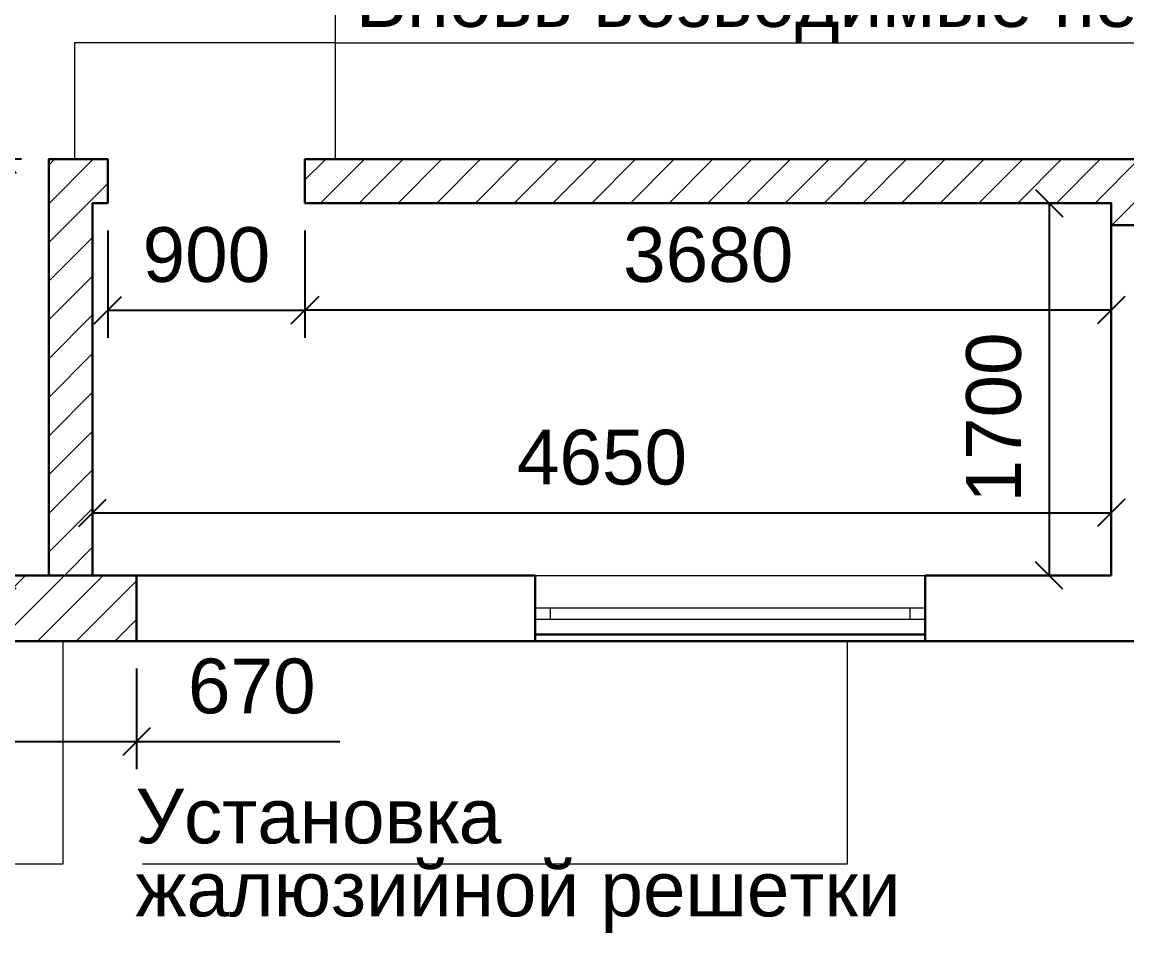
# Model space of a CAD drawing. Header units: metres. Extents: x -443 to 179, y -184 to -91.
# Drawn here: x -136.46 to -131.42, y -167.07 to -162.91 of the extents above; entities that cross this region are included whole.
import ezdxf

# ---------------------------------------------------------------- set-up
doc = ezdxf.new("R2010")
doc.units = ezdxf.units.M
doc.header["$MEASUREMENT"] = 0
for name, color, linetype, lineweight in [('Level 50', 7, 'Continuous', 0), ('выноска', 7, 'Continuous', 20), ('окна', 153, 'Continuous', 18), ('размер', 7, 'Continuous', 18), ('стена', 7, 'Continuous', 40)]:
    doc.layers.add(name, color=color, linetype=linetype, lineweight=lineweight)
doc.styles.get("Standard").update_dxf_attribs({"font": 'CS_Gost2304.shx'})
doc.styles.add('Style-Arial', font='arial.ttf')
doc.dimstyles.get("Standard").update_dxf_attribs({"dimtxt": 0.18, "dimasz": 0.18, "dimexe": 0.18, "dimexo": 0.0625, "dimgap": 0.09, "dimtad": 0, "dimtih": 1, "dimtoh": 1, "dimdec": 4, "dimzin": 0, "dimdsep": 46, "dimtxsty": 'Standard', "dimcen": 0.09, "dimadec": 0, "dimazin": 0, "dimtfac": 1, "dimtdec": 4, "dimtofl": 0, "dimtmove": 0, "dimatfit": 3, "dimfxl": 1, "dimtolj": 1, "dimtzin": 0, "dimarcsym": 0})

# ---------------------------------------------------------------- blocks, each defined once
blk = doc.blocks.new('_Oblique')
at = {"color": 0, "linetype": 'ByBlock', "lineweight": -2}
blk.add_line((0.5, 0.5), (-0.5, -0.5), dxfattribs=at)
blk = doc.blocks.new('*D20')
at = {"layer": 'Defpoints', "color": 0, "linetype": 'Continuous', "lineweight": 13, "transparency": 16777216}
for p in [(-131.4871, -165.1485), (-136.1371, -165.4343), (-131.4871, -165.4343)]:
    blk.add_point(p, dxfattribs=at)
at = {"layer": 'размер', "color": 0, "linetype": 'Continuous', "lineweight": -2, "transparency": 16777216}
for p, q in [((-136.1371, -165.3093), (-136.1371, -165.0235)), ((-131.4871, -165.3093), (-131.4871, -165.0235)), ((-136.1371, -165.1485), (-131.4871, -165.1485))]:
    blk.add_line(p, q, dxfattribs=at)
at = {"layer": 'размер', "color": 0, "linetype": 'Continuous', "lineweight": -2, "transparency": 16777216, "xscale": 0.125, "yscale": 0.125, "zscale": 0.125, "rotation": 180}
blk.add_blockref('_Oblique', (-136.1371, -165.1485), dxfattribs=at)
at = {"layer": 'размер', "color": 0, "linetype": 'Continuous', "lineweight": -2, "transparency": 16777216, "xscale": 0.125, "yscale": 0.125, "zscale": 0.125}
blk.add_blockref('_Oblique', (-131.4871, -165.1485), dxfattribs=at)
at = {"layer": 'размер', "color": 0, "linetype": 'Continuous', "lineweight": 0, "transparency": 16777216, "insert": (-133.8121, -164.8958), "char_height": 0.25, "attachment_point": 5, "style": 'Style-Arial'}
blk.add_mtext('4650', dxfattribs=at)
blk = doc.blocks.new('*D21')
at = {"layer": 'Defpoints', "color": 0, "linetype": 'Continuous', "lineweight": 13, "transparency": 16777216}
for p in [(-131.4871, -163.7343), (-131.7705, -165.4343), (-131.4871, -165.4343)]:
    blk.add_point(p, dxfattribs=at)
at = {"layer": 'размер', "color": 0, "linetype": 'Continuous', "lineweight": -2, "transparency": 16777216}
for p, q in [((-131.6121, -163.7343), (-131.8955, -163.7343)), ((-131.7705, -163.7343), (-131.7705, -165.4343)), ((-131.6121, -165.4343), (-131.8955, -165.4343))]:
    blk.add_line(p, q, dxfattribs=at)
at = {"layer": 'размер', "color": 0, "linetype": 'Continuous', "lineweight": -2, "transparency": 16777216, "xscale": 0.125, "yscale": 0.125, "zscale": 0.125}
for p, rotation in [((-131.7705, -163.7343), 90), ((-131.7705, -165.4343), 270)]:
    blk.add_blockref('_Oblique', p, dxfattribs=dict(at, rotation=rotation))
at = {"layer": 'размер', "color": 0, "linetype": 'Continuous', "lineweight": 0, "transparency": 16777216, "insert": (-132.0231, -164.7132), "char_height": 0.25, "attachment_point": 5, "rotation": 90, "style": 'Style-Arial'}
blk.add_mtext('1700', dxfattribs=at)
blk = doc.blocks.new('*D22')
at = {"layer": 'Defpoints', "color": 0, "linetype": 'Continuous', "lineweight": 13, "transparency": 16777216}
for p in [(-136.0677, -163.7343), (-135.1677, -163.7343), (-135.1677, -164.2237)]:
    blk.add_point(p, dxfattribs=at)
at = {"layer": 'размер', "color": 0, "linetype": 'Continuous', "lineweight": -2, "transparency": 16777216}
for p, q in [((-136.0677, -163.8593), (-136.0677, -164.3487)), ((-135.1677, -163.8593), (-135.1677, -164.3487)), ((-136.0677, -164.2237), (-135.1677, -164.2237))]:
    blk.add_line(p, q, dxfattribs=at)
at = {"layer": 'размер', "color": 0, "linetype": 'Continuous', "lineweight": -2, "transparency": 16777216, "xscale": 0.125, "yscale": 0.125, "zscale": 0.125, "rotation": 180}
blk.add_blockref('_Oblique', (-136.0677, -164.2237), dxfattribs=at)
at = {"layer": 'размер', "color": 0, "linetype": 'Continuous', "lineweight": -2, "transparency": 16777216, "xscale": 0.125, "yscale": 0.125, "zscale": 0.125}
blk.add_blockref('_Oblique', (-135.1677, -164.2237), dxfattribs=at)
at = {"layer": 'размер', "color": 0, "linetype": 'Continuous', "lineweight": 0, "transparency": 16777216, "insert": (-135.6177, -163.9711), "char_height": 0.25, "attachment_point": 5, "style": 'Style-Arial'}
blk.add_mtext('900', dxfattribs=at)
blk = doc.blocks.new('*D23')
at = {"layer": 'Defpoints', "color": 0, "linetype": 'Continuous', "lineweight": 13, "transparency": 16777216}
for p in [(-135.1677, -163.7343), (-131.4871, -163.7343), (-135.1677, -164.2237)]:
    blk.add_point(p, dxfattribs=at)
at = {"layer": 'размер', "color": 0, "linetype": 'Continuous', "lineweight": -2, "transparency": 16777216}
for p, q in [((-135.1677, -163.8593), (-135.1677, -164.3487)), ((-131.4871, -163.8593), (-131.4871, -164.3487)), ((-131.4871, -164.2237), (-135.1677, -164.2237))]:
    blk.add_line(p, q, dxfattribs=at)
at = {"layer": 'размер', "color": 0, "linetype": 'Continuous', "lineweight": -2, "transparency": 16777216, "xscale": 0.125, "yscale": 0.125, "zscale": 0.125, "rotation": 180}
blk.add_blockref('_Oblique', (-135.1677, -164.2237), dxfattribs=at)
at = {"layer": 'размер', "color": 0, "linetype": 'Continuous', "lineweight": -2, "transparency": 16777216, "xscale": 0.125, "yscale": 0.125, "zscale": 0.125}
blk.add_blockref('_Oblique', (-131.4871, -164.2237), dxfattribs=at)
at = {"layer": 'размер', "color": 0, "linetype": 'Continuous', "lineweight": 0, "transparency": 16777216, "insert": (-133.3274, -163.971), "char_height": 0.25, "attachment_point": 5, "style": 'Style-Arial'}
blk.add_mtext('3680', dxfattribs=at)
blk = doc.blocks.new('*D37')
at = {"layer": 'Defpoints', "color": 0, "linetype": 'Continuous', "lineweight": 13, "transparency": 16777216}
for p in [(-136.5481, -163.5343), (-136.3371, -163.5343), (-136.3371, -165.4343)]:
    blk.add_point(p, dxfattribs=at)
at = {"layer": 'размер', "color": 0, "linetype": 'Continuous', "lineweight": -2, "transparency": 16777216}
for p, q in [((-136.4621, -163.5343), (-136.6731, -163.5343)), ((-136.5481, -165.4343), (-136.5481, -163.5343)), ((-136.4621, -165.4343), (-136.6731, -165.4343))]:
    blk.add_line(p, q, dxfattribs=at)
at = {"layer": 'размер', "color": 0, "linetype": 'Continuous', "lineweight": -2, "transparency": 16777216, "xscale": 0.125, "yscale": 0.125, "zscale": 0.125}
for p, rotation in [((-136.5481, -163.5343), 90), ((-136.5481, -165.4343), 270)]:
    blk.add_blockref('_Oblique', p, dxfattribs=dict(at, rotation=rotation))
at = {"layer": 'размер', "color": 0, "linetype": 'Continuous', "lineweight": 0, "transparency": 16777216, "insert": (-136.8007, -164.4843), "char_height": 0.25, "attachment_point": 5, "rotation": 90, "style": 'Style-Arial'}
blk.add_mtext('1900', dxfattribs=at)
blk = doc.blocks.new('*D38')
at = {"layer": 'Defpoints', "color": 0, "linetype": 'Continuous', "lineweight": 13, "transparency": 16777216}
for p in [(-136.6071, -165.7343), (-135.9371, -165.7343), (-135.9371, -166.1932)]:
    blk.add_point(p, dxfattribs=at)
at = {"layer": 'размер', "color": 0, "linetype": 'Continuous', "lineweight": -2, "transparency": 16777216}
for p, q in [((-136.6071, -165.8593), (-136.6071, -166.3182)), ((-135.9371, -165.8593), (-135.9371, -166.3182)), ((-136.6071, -166.1932), (-135.9371, -166.1932)), ((-135.9371, -166.1932), (-135.0092, -166.1932))]:
    blk.add_line(p, q, dxfattribs=at)
at = {"layer": 'размер', "color": 0, "linetype": 'Continuous', "lineweight": -2, "transparency": 16777216, "xscale": 0.125, "yscale": 0.125, "zscale": 0.125, "rotation": 180}
blk.add_blockref('_Oblique', (-136.6071, -166.1932), dxfattribs=at)
at = {"layer": 'размер', "color": 0, "linetype": 'Continuous', "lineweight": -2, "transparency": 16777216, "xscale": 0.125, "yscale": 0.125, "zscale": 0.125}
blk.add_blockref('_Oblique', (-135.9371, -166.1932), dxfattribs=at)
at = {"layer": 'размер', "color": 0, "linetype": 'Continuous', "lineweight": 0, "transparency": 16777216, "insert": (-135.4107, -165.9406), "char_height": 0.25, "attachment_point": 5, "style": 'Style-Arial'}
blk.add_mtext('670', dxfattribs=at)

msp = doc.modelspace()

# ---------------------------------------------------------------- hatches: boundary and pattern name
at = {"linetype": 'Continuous', "lineweight": 13, "true_color": 0x136734}
h = msp.add_hatch(dxfattribs=at)
h.set_pattern_fill('ANSI31', color=116)
h.paths.add_polyline_path([(-135.43711114, -160.23425684), (-135.63711114, -160.23425684), (-135.63711114, -160.43425684), (-135.43711114, -160.43425684)], flags=17)
h.paths.add_polyline_path([(-127.36711114, -158.81425684), (-127.56711114, -158.81425684), (-127.56711114, -160.89425684), (-128.25711114, -160.89425684), (-128.25711114, -161.09425684), (-127.36711114, -161.09425684)])
h.paths.add_polyline_path([(-129.15711114, -160.89425684), (-129.25711114, -160.89425684), (-129.25711114, -160.23425684), (-129.25711114, -160.03425684), (-130.26711114, -160.03425684), (-130.26711114, -160.23425684), (-129.45711114, -160.23425684), (-129.45711114, -161.83425684), (-130.18711114, -161.83425684), (-130.18711114, -162.03425684), (-129.25711114, -162.03425684), (-129.25711114, -161.09425684), (-129.15711114, -161.09425684)])
h.paths.add_polyline_path([(-136.33711114, -165.43425684), (-136.13711114, -165.43425684), (-136.13711114, -163.73425684), (-136.06766394, -163.73425684), (-136.06766394, -163.53425684), (-136.33711114, -163.53425684)])
h.paths.add_polyline_path([(-135.16766394, -163.53425684), (-135.16766394, -163.73425684), (-131.48711114, -163.73425684), (-131.48711114, -163.83425684), (-131.28766394, -163.83425684), (-131.28766394, -163.53425684)])
h.paths.add_polyline_path([(-135.63711114, -161.33425684), (-135.63711114, -162.03425684), (-131.18711114, -162.03425684), (-131.18711114, -161.83425684), (-131.28711114, -161.83425684), (-131.28711114, -160.23425684), (-131.48711114, -160.23425684), (-131.48711114, -161.83425684), (-135.43711114, -161.83425684), (-135.43711114, -161.33425684)])
h.paths.add_polyline_path([(-127.56711114, -161.09425684), (-127.36711114, -161.09425684), (-127.36711114, -162.2251916), (-127.56711114, -162.2251916)])
at = {"linetype": 'Continuous', "lineweight": 13}
h = msp.add_hatch(dxfattribs=at)
h.set_pattern_fill('ANSI31', color=5, style=0)
h.paths.add_polyline_path([(-135.93711114, -165.73425684), (-136.60711114, -165.73425684), (-136.60711114, -165.43425684), (-135.93711114, -165.43425684)])
h.paths.add_polyline_path([(-127.36711114, -163.8351916), (-127.56711114, -163.8351916), (-127.56711114, -163.6251916), (-127.36711114, -163.6251916)])

# ---------------------------------------------------------------- linework, layer by layer
at = {"color": 116, "linetype": 'Continuous', "lineweight": 30, "true_color": 0x136734, "flags": 128}
for points in [[(-136.33711114, -165.43425684), (-136.13711114, -165.43425684), (-136.13711114, -163.73425684), (-136.06766394, -163.73425684), (-136.06766394, -163.53425684), (-136.33711114, -163.53425684), (-136.33711114, -165.43425684)], [(-135.16766394, -163.53425684), (-135.16766394, -163.73425684), (-131.48711114, -163.73425684), (-131.48711114, -163.83425684), (-131.28766394, -163.83425684), (-131.28766394, -163.53425684), (-135.16766394, -163.53425684)]]:
    msp.add_lwpolyline(points, dxfattribs=at)
at = {"color": 5, "linetype": 'Continuous', "lineweight": 30, "flags": 128}
msp.add_lwpolyline([(-135.93711114, -165.73425684), (-136.60711114, -165.73425684), (-136.60711114, -165.43425684), (-135.93711114, -165.43425684), (-135.93711114, -165.73425684)], dxfattribs=at)
at = {"color": 1, "linetype": 'Continuous', "lineweight": 30}
msp.add_lwpolyline([(-134.11711114, -165.73425684), (-132.33711114, -165.73425684), (-132.33711114, -165.70425684), (-134.11711114, -165.70425684), (-134.11711114, -165.73425684)], dxfattribs=at)
at = {"layer": 'Level 50', "color": 7, "linetype": 'Continuous', "lineweight": 30}
for points in [[(-131.48711114, -165.43425684), (-131.48711114, -163.83425684), (-131.28711114, -163.83425684), (-131.28711114, -165.73425684)], [(-134.11711114, -165.43425684), (-135.93711114, -165.43425684)], [(-135.93711114, -165.43425684), (-135.93711114, -165.73425684)], [(-135.93711114, -165.43425684), (-135.93711114, -165.73425684)], [(-134.11711114, -165.43425684), (-134.11711114, -165.73425684)], [(-131.48711114, -165.43425684), (-132.33711114, -165.43425684)], [(-132.33711114, -165.73425684), (-132.33711114, -165.43425684)], [(-134.11711114, -165.73425684), (-135.93711114, -165.73425684)], [(-131.28711114, -165.73425684), (-132.33711114, -165.73425684)]]:
    msp.add_lwpolyline(points, dxfattribs=at)
at = {"layer": 'выноска', "linetype": 'Continuous', "lineweight": 0, "flags": 128}
for points in [[(-135.02926557, -162.80428307), (-135.02926557, -163.53425684)], [(-135.02926557, -163.00287747), (-136.22005844, -163.00287747), (-136.22005844, -163.53425684)], [(-135.02926557, -163.00287747), (-128.11885536, -163.00287747), (-128.11885536, -163.7251916)], [(-139.48925322, -166.75124563), (-136.27211114, -166.75124563), (-136.27211114, -165.73425684)], [(-135.90888558, -166.75124563), (-132.6917435, -166.75124563), (-132.6917435, -165.73425684)]]:
    msp.add_lwpolyline(points, dxfattribs=at)
at = {"layer": 'окна', "ltscale": 100}
for points in [[(-132.33711114, -165.58425684), (-134.11711114, -165.58425684)], [(-134.11711114, -165.58425684), (-134.11711114, -165.63425684), (-134.04711114, -165.63425684), (-134.04711114, -165.58425684), (-134.11711114, -165.58425684)], [(-132.40711114, -165.58425684), (-132.40711114, -165.63425684), (-132.33711114, -165.63425684), (-132.33711114, -165.58425684), (-132.40711114, -165.58425684)], [(-134.11711114, -165.63425684), (-132.33711114, -165.63425684)]]:
    msp.add_lwpolyline(points, dxfattribs=at)
at = {"layer": 'стена', "color": 7, "linetype": 'Continuous', "lineweight": 13}
for points in [[(-134.11711114, -165.43425684), (-132.33711114, -165.43425684)], [(-134.11711114, -165.73425684), (-132.33711114, -165.73425684)]]:
    msp.add_lwpolyline(points, dxfattribs=at)

# ---------------------------------------------------------------- texts
at = {"layer": 'выноска', "linetype": 'Continuous', "lineweight": 0, "insert": (-134.9354978, -162.67977441), "char_height": 0.25, "width": 9.7254108237, "attachment_point": 1, "line_spacing_factor": 0.621037, "style": 'Style-Arial'}
msp.add_mtext('Вновь возводимые перегородки', dxfattribs=at)
at = {"layer": 'выноска', "linetype": 'Continuous', "lineweight": 0, "insert": (-135.94208439, -166.40759433), "char_height": 0.25, "attachment_point": 1, "line_spacing_factor": 0.8, "style": 'Style-Arial'}
msp.add_mtext('Установка\\Pжалюзийной решетки', dxfattribs=at)

# ---------------------------------------------------------------- dimensions: what is measured, and where the dimension line sits
at = {"layer": 'размер', "linetype": 'Continuous', "lineweight": 0}
dim = msp.add_linear_dim(base=(-136.54808091, -163.53425684), p1=(-136.33711114, -165.43425684), p2=(-136.33711114, -163.53425684), angle=90, dimstyle='Standard', override={"dimtxt": 0.25, "dimasz": 0.125, "dimexe": 0.125, "dimexo": 0.125, "dimgap": 0.125, "dimtad": 1, "dimtih": 0, "dimtoh": 0, "dimlfac": 1000, "dimzin": 11, "dimtxsty": 'Style-Arial', "dimblk": 'Oblique', "dimtolj": 0, "dimtzin": 11}, dxfattribs=at)
dim.commit()
dim.dimension.update_dxf_attribs({"geometry": '*D37', "text_midpoint": (-136.80072416, -164.48425684)})
dim = msp.add_linear_dim(base=(-131.77047805, -165.43425684), p1=(-131.48711114, -163.73425684), p2=(-131.48711114, -165.43425684), angle=90, dimstyle='Standard', override={"dimtxt": 0.25, "dimasz": 0.125, "dimexe": 0.125, "dimexo": 0.125, "dimgap": 0.125, "dimtad": 1, "dimtih": 0, "dimtoh": 0, "dimlfac": 1000, "dimzin": 11, "dimtxsty": 'Style-Arial', "dimblk": 'Oblique', "dimtolj": 0, "dimtzin": 11}, dxfattribs=at)
dim.commit()
dim.dimension.update_dxf_attribs({"geometry": '*D21', "text_midpoint": (-131.77047805, -164.71323242), "dimtype": 160})
for base, p1, p2, picture, middle in [((-135.16766394, -164.22372127), (-136.06766394, -163.73425684), (-135.16766394, -163.73425684), '*D22', (-135.61766394, -163.97107802)), ((-131.48711114, -165.1484921), (-136.13711114, -165.43425684), (-131.48711114, -165.43425684), '*D20', (-133.81211114, -164.89584885)), ((-135.93711114, -166.19324162), (-136.60711114, -165.73425684), (-135.93711114, -165.73425684), '*D38', (-135.41067867, -165.94059838))]:
    dim = msp.add_linear_dim(base=base, p1=p1, p2=p2, dimstyle='Standard', override={"dimtxt": 0.25, "dimasz": 0.125, "dimexe": 0.125, "dimexo": 0.125, "dimgap": 0.125, "dimtad": 1, "dimtih": 0, "dimtoh": 0, "dimlfac": 1000, "dimzin": 11, "dimtxsty": 'Style-Arial', "dimblk": 'Oblique', "dimtolj": 0, "dimtzin": 11}, dxfattribs=at)
    dim.commit()
    dim.dimension.update_dxf_attribs({"geometry": picture, "text_midpoint": middle})
dim = msp.add_linear_dim(base=(-135.16766394, -164.22372127), p1=(-131.48711114, -163.73425684), p2=(-135.16766394, -163.73425684), text='3680', dimstyle='Standard', override={"dimtxt": 0.25, "dimasz": 0.125, "dimexe": 0.125, "dimexo": 0.125, "dimgap": 0.125, "dimtad": 1, "dimtih": 0, "dimtoh": 0, "dimlfac": 1000, "dimzin": 11, "dimtxsty": 'Style-Arial', "dimblk": 'Oblique', "dimtolj": 0, "dimtzin": 11}, dxfattribs=at)
dim.commit()
dim.dimension.update_dxf_attribs({"geometry": '*D23', "text_midpoint": (-133.32738754, -163.97099276)})

doc.saveas('drawing.dxf')
